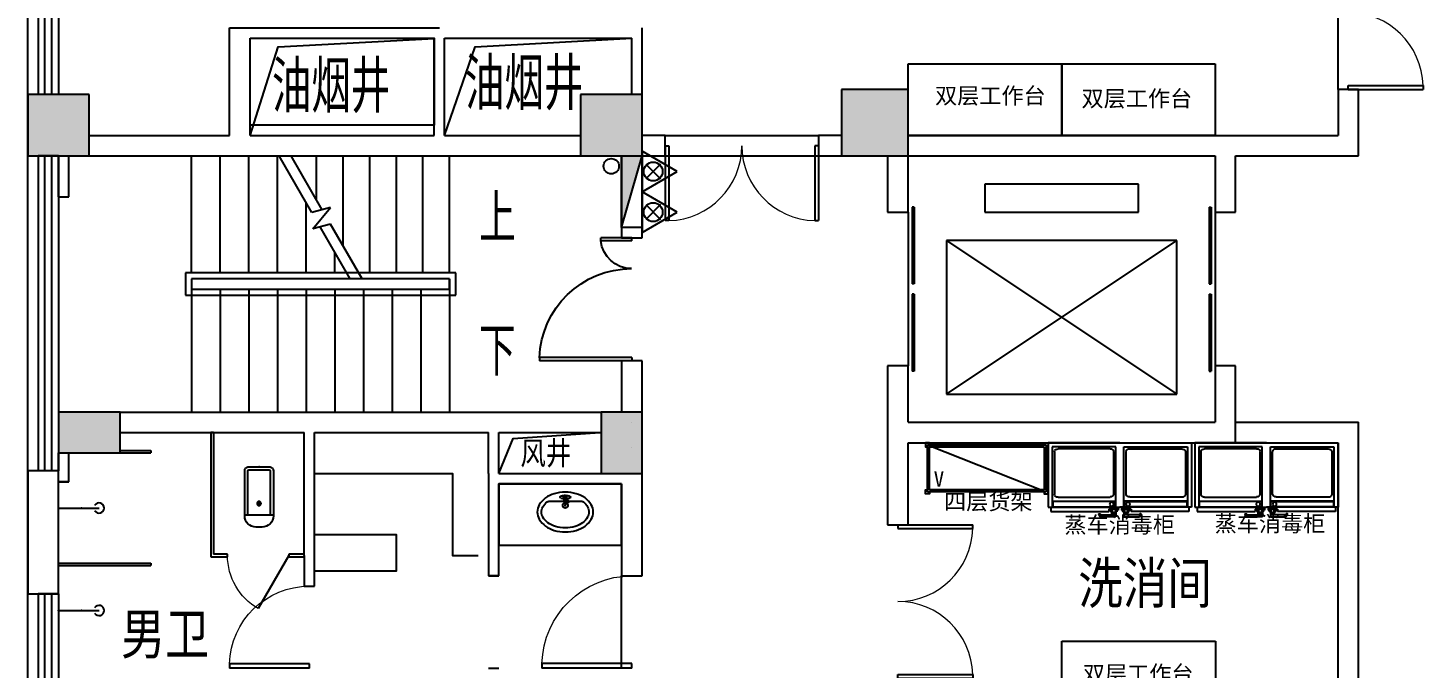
# Model space of a CAD drawing. Extents: x 1158414 to 1597620, y -840005 to -760676.
# Drawn here: x 1518013 to 1531644, y -819949 to -813699 of the extents above; entities that cross this region are included whole.
import ezdxf

# ---------------------------------------------------------------- set-up
doc = ezdxf.new("R2010")
doc.units = 0
doc.header["$LTSCALE"] = 1000
doc.linetypes.add('DASH', pattern=[0.35, 0.25, -0.1])
for name, color, linetype in [('COLUMN', 2, 'Continuous'), ('DIM_SYMB', 3, 'Continuous'), ('EQUIP_消火栓', 7, 'Continuous'), ('EQUIP_灭火器', 7, 'Continuous'), ('EVTR', 4, 'Continuous'), ('LATRINE', 6, 'Continuous'), ('LVTRY', 6, 'Continuous'), ('PUB_HATCH', 8, 'Continuous'), ('PUB_TEXT', 7, 'Continuous'), ('STAIR', 4, 'Continuous'), ('VPIPE-消防', 1, 'Continuous'), ('WALL', 6, 'Continuous'), ('WINDOW', 4, 'Continuous'), ('WS_厨房设备', 1, 'Continuous'), ('产品名称', 7, 'Continuous'), ('家具', 251, 'Continuous')]:
    doc.layers.add(name, color=color, linetype=linetype)
doc.styles.add('_TCH_DIM', font='TSSDENG', dxfattribs={"width": 0.8, "bigfont": 'TSSDCHN'})
doc.styles.get("Standard").update_dxf_attribs({"font": '', "width": 0.8})
doc.styles.add('WMF-宋体1', font='')
doc.styles.get('Standard').set_extended_font_data('SimSun')
doc.styles.get('WMF-宋体1').set_extended_font_data('SimSun')

# ---------------------------------------------------------------- blocks, each defined once
blk = doc.blocks.new('*U38')
at = {"linetype": 'Continuous'}
for p, q in [((0, 0), (0, 700)), ((0, 700), (1500, 700)), ((1500, 700), (1500, 0)), ((1500, 0), (0, 0))]:
    blk.add_line(p, q, dxfattribs=at)
blk = doc.blocks.new('$TwtSys$00000434')
for p, q in [((-0.5, 0.5), (-0.5, -0.5)), ((-0.5, -0.5), (0.5, 0.5)), ((0.5, 0.5), (-0.5, 0.5)), ((0.5, -0.5), (0.5, 0.5)), ((-0.5, -0.5), (0.5, -0.5))]:
    blk.add_line(p, q)
blk.add_solid([(0.5, -0.5), (0.5, 0.5), (-0.5, -0.5)])
blk = doc.blocks.new('$TwtSys$00000545')
for p, q in [((0, 344), (-198, 0)), ((198, 0), (0, 344)), ((-73, 36), (73, 182)), ((-73, 182), (73, 36)), ((-198, 0), (198, 0))]:
    blk.add_line(p, q)
blk.add_circle((0, 109), 91.8)
blk = doc.blocks.new('Custom_69')
for p, q in [((20, 20), (20, 480)), ((20, 480), (1180, 480)), ((1180, 480), (1180, 20)), ((1180, 20), (20, 20))]:
    blk.add_line(p, q)
at = {"color": 252, "linetype": 'Continuous', "ltscale": 3}
blk.add_line((20, 480), (1180, 20), dxfattribs=at)
at = {"color": 252}
for p, q in [((40, 40), (40, 460)), ((40, 40), (40, 460)), ((40, 460), (1160, 460)), ((1160, 460), (1160, 40)), ((1160, 40), (40, 40))]:
    blk.add_line(p, q, dxfattribs=at)
for points in [[(40, 480), (40, 500), (0, 500), (0, 460), (20, 460)], [(1160, 480), (1160, 500), (1200, 500), (1200, 460), (1180, 460)], [(40, 20), (40, 0), (0, 0), (0, 40), (20, 40)], [(1160, 20), (1160, 0), (1200, 0), (1200, 40), (1180, 40)]]:
    blk.add_lwpolyline(points, dxfattribs=at)
blk.add_text('V', height=150).set_placement((81, 72))
blk = doc.blocks.new('Custom_15')
at = {"color": 252}
for p, q in [((508, 723), (493, 698)), ((495, 695), (505, 695)), ((507, 696), (512, 703)), ((661, 724), (510, 724)), ((514, 704), (661, 704)), ((621, 704), (621, 677)), ((660, 692), (622, 692)), ((622, 692), (622, 689)), ((622, 689), (626, 684)), ((656, 684), (660, 689)), ((660, 689), (660, 692)), ((661, 704), (661, 724)), ((661, 674), (661, 704)), ((739, 724), (890, 724)), ((739, 704), (739, 724)), ((739, 674), (739, 704)), ((886, 704), (739, 704)), ((740, 689), (740, 692)), ((740, 692), (778, 692)), ((744, 684), (740, 689)), ((778, 689), (774, 684)), ((778, 692), (778, 689)), ((779, 704), (779, 677)), ((893, 696), (888, 703)), ((892, 723), (907, 698)), ((905, 695), (895, 695)), ((591, 650), (591, 670)), ((591, 650), (683, 650)), ((626, 658), (598, 658)), ((598, 658), (598, 650)), ((612, 678), (612, 663)), ((612, 678), (626, 677)), ((612, 663), (626, 663)), ((656, 680), (626, 680)), ((641, 630), (641, 650)), ((670, 673), (656, 674)), ((656, 663), (670, 663)), ((683, 658), (656, 658)), ((670, 663), (670, 673)), ((683, 630), (683, 658)), ((717, 630), (717, 658)), ((717, 658), (744, 658)), ((809, 650), (717, 650)), ((730, 673), (744, 674)), ((730, 663), (730, 673)), ((744, 663), (730, 663)), ((744, 680), (774, 680)), ((759, 630), (759, 650)), ((788, 678), (774, 677)), ((788, 663), (774, 663)), ((774, 658), (802, 658)), ((788, 678), (788, 663)), ((802, 658), (802, 650)), ((809, 650), (809, 670))]:
    blk.add_line(p, q, dxfattribs=at)
at = {"linetype": 'Continuous'}
for p, q in [((0, 0), (0, 630)), ((0, 630), (700, 630)), ((1400, 630), (700, 630)), ((1400, 0), (1400, 630)), ((700, 0), (0, 0)), ((700, 0), (1400, 0))]:
    blk.add_line(p, q, dxfattribs=at)
for p, q in [((25, 670), (591, 670)), ((25, 630), (25, 670)), ((25, 670), (300, 670)), ((1375, 670), (809, 670)), ((1375, 670), (1100, 670)), ((1375, 630), (1375, 670))]:
    blk.add_line(p, q)
at = {"color": 252, "linetype": 'Continuous'}
for p, q in [((40, 570), (40, 630)), ((40, 40), (40, 570)), ((40, 570), (660, 570)), ((45, 575), (45, 625)), ((45, 625), (655, 625)), ((655, 575), (45, 575)), ((655, 625), (655, 575)), ((660, 630), (660, 570)), ((660, 570), (660, 40)), ((740, 630), (740, 570)), ((740, 570), (740, 40)), ((1360, 570), (740, 570)), ((745, 625), (745, 575)), ((1355, 625), (745, 625)), ((745, 575), (1355, 575)), ((1355, 575), (1355, 625)), ((1360, 570), (1360, 630)), ((1360, 40), (1360, 570)), ((60, 84), (60, 506)), ((96, 530), (604, 530)), ((640, 506), (640, 84)), ((760, 506), (760, 84)), ((1304, 530), (796, 530)), ((1340, 84), (1340, 506)), ((660, 40), (40, 40)), ((604, 60), (96, 60)), ((640, 84), (640, 84)), ((740, 40), (1360, 40)), ((760, 84), (760, 84)), ((796, 60), (1304, 60))]:
    blk.add_line(p, q, dxfattribs=at)
at = {"color": 252}
for points in [[(626, 684), (626, 658)], [(656, 658), (656, 684)], [(744, 658), (744, 684)], [(774, 684), (774, 658)]]:
    blk.add_lwpolyline(points, dxfattribs=at)
at = {"color": 252, "linetype": 'Continuous'}
for centre in [(620, 600), (780, 600)]:
    blk.add_circle(centre, 20, dxfattribs=at)
at = {"color": 252}
for centre, radius, start, end in [((495, 697), 2, 148.483, 270), ((505, 697), 2, 270, 324.0966), ((510, 722), 2, 90, 148.483), ((514, 702), 2, 90, 144.0966), ((886, 702), 2, 35.9034, 90), ((890, 722), 2, 31.517, 90), ((895, 697), 2, 215.9034, 270), ((905, 697), 2, 270, 31.517), ((92, 498), 32.6, 82.0836, 165.2965), ((604, 491), 38.6, 22.2016, 90.4183), ((796, 491), 38.6, 89.5817, 157.7984), ((1308, 498), 32.6, 14.7035, 97.9164), ((95, 98), 38.1, 201.729, 270.8909), ((606, 96), 36.5, 267.3243, 340.0558), ((794, 96), 36.5, 199.9442, 272.6757), ((1305, 98), 38.1, 269.1091, 338.271)]:
    blk.add_arc(centre, radius, start, end, dxfattribs=at)
blk = doc.blocks.new('$DorLib2D$00000002')
for p, q in [((-0.5, 0), (-0.5, 0.4875)), ((-0.475, 0.4875), (-0.5, 0.4875)), ((-0.475, 0), (-0.475, 0.4875)), ((0.475, 0), (0.475, 0.4875)), ((0.475, 0.4875), (0.5, 0.4875)), ((0.5, 0), (0.5, 0.4875)), ((-0.5, 0), (-0.475, 0)), ((0.5, 0), (0.475, 0))]:
    blk.add_line(p, q)
at = {"lineweight": 13}
for centre, start, end in [((-0.4875, 0), 0, 88.53072), ((0.4875, 0), 91.46928, 180)]:
    blk.add_arc(centre, 0.4875, start, end, dxfattribs=at)
blk = doc.blocks.new('$DorLib2D$00000225')
at = {"color": 0}
for p, q in [((0.475, -0.001), (0.475, 0.752)), ((0.475, 0.752), (0.5, 0.752)), ((0.5, -0.001), (0.5, 0.752)), ((-0.5, 0), (-0.5, 0.252)), ((-0.475, 0.252), (-0.5, 0.252)), ((-0.475, 0), (-0.475, 0.252)), ((-0.475, 0), (-0.5, 0)), ((0.475, -0.001), (0.5, -0.001))]:
    blk.add_line(p, q, dxfattribs=at)
for centre, radius, start, end in [((0.505, -0.002), 0.755, 92.2493, 179.7238), ((-0.501, 0.003), 0.251, 359.7899, 84.0974)]:
    blk.add_arc(centre, radius, start, end, dxfattribs=at)
blk = doc.blocks.new('$DORLIB2D$00000127')
at = {"color": 0}
for points in [[(-0.5333, 0.7949), (-0.5333, 0.6904)], [(-0.0333, 0.7949), (-0.5333, 0.7949)], [(-0.0333, 0.7949), (-0.0333, 0.6904)], [(0.5333, 0.7949), (0.0333, 0.7949)], [(0.0333, 0.7949), (0.0333, 0.6904)], [(0.5333, 0.7949), (0.5333, 0.6904)], [(-0.0333, 0.6904), (-0.5333, 0.6904)], [(0.5333, 0.6904), (0.0333, 0.6904)], [(0.5, 0.5), (-0.5, 0.5)]]:
    blk.add_lwpolyline(points, dxfattribs=at)
blk = doc.blocks.new('$lvtry$00000200')
at = {"color": 0}
for p, q in [((-110, -40, 0), (-110, -470, 0)), ((100, -30, 0), (-100, -30, 0)), ((110, -470, 0), (110, -40, 0))]:
    blk.add_line(p, q, dxfattribs=at)
at = {"color": 0, "elevation": 0}
blk.add_lwpolyline([(100, 0), (-100, 0, 0.414214), (-140, -40), (-140, -480, 0.414214), (-30, -590), (30, -590, 0.414214), (140, -480), (140, -40, 0.414214)], format="xyb", close=True, dxfattribs=at)
blk.add_lwpolyline([(140, -470), (-140, -470)], dxfattribs=at)
at = {"color": 0}
blk.add_circle((0, -359, 0), 20, dxfattribs=at)
for centre, start, end in [((-100, -40, 0), 90, 180), ((100, -40, 0), 0, 90)]:
    blk.add_arc(centre, 10, start, end, dxfattribs=at)
for p in [(0, 0), (0, -359, 0)]:
    blk.add_point(p, dxfattribs=at)
blk = doc.blocks.new('$TCHSYS$APDOOR2D')
blk.add_line((0.5, 0), (0, 0.866))
at = {"lineweight": 13}
blk.add_arc((0.5, 0), 1, 120, 180, dxfattribs=at)
blk = doc.blocks.new('$DorLib2D$00000001')
for p, q in [((0.45, 0.975), (0.5, 0.975)), ((0.45, 0), (0.45, 0.975)), ((0.5, 0), (0.5, 0.975)), ((0.5, 0), (0.45, 0))]:
    blk.add_line(p, q)
at = {"lineweight": 13}
blk.add_arc((0.475, 0), 0.975, 91.4693, 180, dxfattribs=at)
blk = doc.blocks.new('$TCHSYS$WIN2D')
for p, q in [((-0.5, 0.5), (0.5, 0.5)), ((-0.5, 0.5), (-0.5, -0.5)), ((0.5, 0.5), (0.5, -0.5)), ((0.5, 0.1667), (-0.5, 0.1667)), ((0.5, -0.1667), (-0.5, -0.1667)), ((-0.5, -0.5), (0.5, -0.5))]:
    blk.add_line(p, q)
blk = doc.blocks.new('$lvtry$00000168')
at = {"color": 0}
blk.add_line((0, 0), (0, -395), dxfattribs=at)
blk.add_arc((0, -395), 50, 121.0332, 58.9668, dxfattribs=at)
for p in [(0, 0), (0, -223)]:
    blk.add_point(p, dxfattribs=at)
blk = doc.blocks.new('$lvtry$00000195')
at = {"color": 0}
for p, q in [((-165, -91), (-34, -91)), ((-17, -58), (-17, -48)), ((-16, -91), (-11, -91)), ((11, -91), (165, -91)), ((17, -58), (17, -48))]:
    blk.add_line(p, q, dxfattribs=at)
blk.add_lwpolyline([(273, -195, -0.132138), (254, -266, -0.106661), (193, -332, -0.083339), (108, -374, -0.072039), (0, -389, -0.072039), (-108, -374, -0.083339), (-193, -332, -0.106661), (-254, -266, -0.132138), (-273, -195, -0.132138), (-254, -124, -0.106661), (-193, -57, -0.083339), (-108, -16, -0.072039), (0, 0, -0.072039), (108, -16, -0.083339), (193, -57, -0.106661), (254, -124, -0.132138)], format="xyb", close=True, dxfattribs=at)
blk.add_circle((0, -58), 16.7, dxfattribs=at)
for centre, radius, start, end in [((-68, -231), 174, 128.9257, 149.8906), ((-165, -111), 20, 90, 128.9257), ((-40, -49), 10.1, 106.6096, 258.1648), ((-64, 218), 259, 274.7069, 282.3732), ((-75, -228), 173, 71.36, 79.1873), ((-29, -95), 6.77, 155.344, 308.3224), ((-171, 3), 166, 324.8411, 338.1337), ((-171, 3), 170, 324.8411, 331.3523), ((-29, -95), 3.37, 155.344, 308.3224), ((100, -210), 170, 132.3141, 138.8253), ((100, -210), 166, 125.5327, 138.8253), ((0, -131), 25, 112.516, 67.484), ((-12, -74), 10.6, 201.8924, 261.774), ((0, -48), 16.7, 0, 180), ((-381, -131), 372, 2.3982, 6.7627), ((0, -111), 9.9, 201.7837, 338.2163), ((64, 218), 259, 257.6268, 265.2931), ((381, -131), 372, 170.1008, 177.6018), ((75, -228), 173, 100.8127, 110.4191), ((40, -49), 10.1, 281.8352, 73.3904), ((165, -111), 20, 51.0743, 90), ((165, -111), 20, 51.0743, 90), ((68, -231), 174, 30.1094, 51.0743), ((-131, -195), 101, 149.8906, 180), ((-131, -195), 101, 180, 210.1094), ((-68, -158), 174, 210.1094, 234.4623), ((68, -158), 174, 305.5377, 329.8906), ((131, -195), 101, 0, 30.1094), ((131, -195), 101, 329.8906, 0), ((-27, -100), 245, 234.4623, 253.5183), ((0, -9), 340, 253.5183, 270), ((0, -9), 340, 270, 286.4817), ((27, -100), 245, 286.4817, 305.5377)]:
    blk.add_arc(centre, radius, start, end, dxfattribs=at)
for p in [(0, -58), (0, -131)]:
    blk.add_point(p, dxfattribs=at)

msp = doc.modelspace()

# ---------------------------------------------------------------- hatches: boundary and pattern name
at = {"layer": 'PUB_HATCH'}
for points in [[(1526612.9, -814949), (1526612.9, -814299), (1525962.9, -814299), (1525962.9, -814949)], [(1518612.8, -814949), (1518612.8, -814349), (1518012.8, -814349), (1518012.8, -814949)], [(1524012.8, -814949), (1524012.8, -814349), (1523412.8, -814349), (1523412.8, -814949)], [(1518912.9, -817849), (1518912.9, -817449), (1518312.9, -817449), (1518312.9, -817849)], [(1524012.9, -818049), (1524012.9, -817449), (1523612.9, -817449), (1523612.9, -818049)]]:
    msp.add_hatch(color=256, dxfattribs=at).paths.add_polyline_path(points)

# ---------------------------------------------------------------- linework, layer by layer
msp.add_line((1518412.8, -818129.2), (1518312.8, -818129.2))
for points in [[(1518012.8, -822299), (1518012.8, -798349)], [(1520182.8, -814749), (1520458, -813883.2), (1521982.8, -813801.3)], [(1522082.8, -814749), (1522382.7, -813883.2), (1523912.8, -813799)], [(1522612.8, -818049), (1522753, -817708.5), (1523600.5, -817649)]]:
    msp.add_lwpolyline(points)
msp.add_lwpolyline([(1520182.8, -813799), (1521982.8, -813799), (1521982.8, -814649), (1520182.8, -814649)], close=True)
at = {"layer": 'COLUMN'}
for p, q in [((1526612.9, -814299), (1525962.9, -814299)), ((1525962.9, -814299), (1525962.9, -814949)), ((1526612.9, -814949), (1526612.9, -814299)), ((1518612.8, -814349), (1518012.8, -814349)), ((1518012.8, -814349), (1518012.8, -814949)), ((1518612.8, -814949), (1518612.8, -814349)), ((1524012.8, -814349), (1523412.8, -814349)), ((1523412.8, -814349), (1523412.8, -814949)), ((1524012.8, -814949), (1524012.8, -814349)), ((1518012.8, -814949), (1518612.8, -814949)), ((1523412.8, -814949), (1524012.8, -814949)), ((1525962.9, -814949), (1526612.9, -814949)), ((1518912.9, -817449), (1518312.9, -817449)), ((1518312.9, -817449), (1518312.9, -817849)), ((1518912.9, -817849), (1518912.9, -817449)), ((1524012.9, -817449), (1523612.9, -817449)), ((1523612.9, -817449), (1523612.9, -818049)), ((1524012.9, -818049), (1524012.9, -817449)), ((1518312.9, -817849), (1518912.9, -817849)), ((1518312.8, -818024), (1518012.8, -818024)), ((1518012.8, -818024), (1518012.8, -819224)), ((1518312.8, -819224), (1518312.8, -818024)), ((1523612.9, -818049), (1524012.9, -818049)), ((1518012.8, -819224), (1518312.8, -819224))]:
    msp.add_line(p, q, dxfattribs=at)
at = {"layer": 'DIM_SYMB'}
for points in [[(1522272.8, -816849, 0, 0, 0), (1518787.8, -816849, 0, 0, 0), (1518787.8, -815549, 0, 0, 0), (1520312.8, -815549, 112, 0, 0), (1520732.8, -815549, 0, 0, 0)], [(1522272.8, -815549, 0, 0, 0), (1521432.8, -815549, 112, 0, 0), (1521012.8, -815549, 0, 0, 0)]]:
    msp.add_lwpolyline(points, format="xyseb", dxfattribs=at)
at = {"layer": 'EVTR'}
for p, q in [((1527362.8, -815224), (1527362.8, -815499)), ((1528862.8, -815224), (1527362.8, -815224)), ((1528862.8, -815499), (1528862.8, -815224)), ((1527362.8, -815499), (1528862.8, -815499)), ((1526987.8, -815774), (1526987.8, -817274)), ((1529237.8, -815774), (1526987.8, -815774)), ((1526987.8, -815774), (1529237.8, -817274)), ((1526987.8, -817274), (1529237.8, -815774)), ((1529237.8, -817274), (1529237.8, -815774)), ((1526987.8, -817274), (1529237.8, -817274))]:
    msp.add_line(p, q, dxfattribs=at)
at = {"layer": 'LATRINE'}
for p, q in [((1519800.3, -817649), (1519800.3, -818861.5)), ((1519825.3, -817649), (1519800.3, -817649)), ((1519825.3, -817649), (1519825.3, -818836.5)), ((1518912.9, -817824), (1519212.8, -817824)), ((1518912.9, -817849), (1519212.8, -817849)), ((1519212.8, -817824), (1519212.8, -817849)), ((1518312.8, -818924), (1519212.8, -818924)), ((1518312.8, -818949), (1519212.8, -818949)), ((1519212.8, -818924), (1519212.8, -818949)), ((1519800.3, -818861.5), (1519962.8, -818861.5)), ((1519962.8, -818836.5), (1519825.3, -818836.5)), ((1519962.8, -818861.5), (1519962.8, -818836.5)), ((1520712.8, -818836.5), (1520562.8, -818836.5)), ((1520562.8, -818836.5), (1520562.8, -818861.5)), ((1520562.8, -818861.5), (1520712.8, -818861.5))]:
    msp.add_line(p, q, dxfattribs=at)
at = {"layer": 'LVTRY'}
msp.add_lwpolyline([(1523812.8, -818149), (1522612.8, -818149), (1522612.8, -818749), (1523812.8, -818749)], close=True, dxfattribs=at)
at = {"layer": 'STAIR'}
for p, q in [((1519612.8, -816089), (1519612.8, -814949)), ((1519892.8, -816089), (1519892.8, -814949)), ((1520172.8, -816089), (1520172.8, -814949)), ((1520452.8, -816089), (1520452.8, -814949)), ((1520787.9, -815501.9), (1520468.7, -814949)), ((1520887.9, -815475.1), (1520584.2, -814949)), ((1520832.8, -815379.7), (1520832.8, -814949)), ((1521092.8, -815830), (1521092.8, -814949)), ((1521352.8, -816089), (1521352.8, -814949)), ((1521612.8, -816089), (1521612.8, -814949)), ((1521872.8, -816089), (1521872.8, -814949)), ((1522132.8, -816089), (1522132.8, -814949)), ((1520732.8, -816089), (1520732.8, -815406.5)), ((1520968.3, -815453.5), (1520787.9, -815501.9)), ((1520795.4, -815659.6), (1520968.3, -815453.5)), ((1520967.7, -815613.4), (1520795.4, -815659.6)), ((1521161.5, -816149), (1520867.7, -815640.2)), ((1521277, -816149), (1520967.7, -815613.4)), ((1521012.8, -816089), (1521012.8, -815891.5)), ((1522192.8, -816089), (1519552.8, -816089)), ((1519552.8, -816089), (1519552.8, -816309)), ((1522192.8, -816309), (1522192.8, -816089)), ((1521161.5, -816149), (1519612.8, -816149)), ((1522132.8, -816149), (1519612.8, -816149)), ((1519612.8, -816149), (1519612.8, -816249)), ((1522132.8, -816149), (1521277, -816149)), ((1522132.8, -816149), (1522132.8, -816249)), ((1522132.8, -816249), (1522132.8, -816149)), ((1519552.8, -816309), (1522192.8, -816309)), ((1519612.8, -816249), (1522132.8, -816249)), ((1519612.8, -816249), (1519612.8, -817449)), ((1519612.8, -816249), (1522132.8, -816249)), ((1519892.8, -816249), (1519892.8, -817449)), ((1520172.8, -816249), (1520172.8, -817449)), ((1520452.8, -816249), (1520452.8, -817449)), ((1520732.8, -816249), (1520732.8, -817449)), ((1521012.8, -816249), (1521012.8, -817449)), ((1521292.8, -816249), (1521292.8, -817449)), ((1521572.8, -816249), (1521572.8, -817449)), ((1521852.8, -816249), (1521852.8, -817449)), ((1522132.8, -816249), (1522132.8, -817449)), ((1519612.8, -817449), (1522132.8, -817449))]:
    msp.add_line(p, q, dxfattribs=at)
at = {"layer": 'VPIPE-消防', "linetype": 'Continuous'}
msp.add_circle((1523712.8, -815049), 75, dxfattribs=at)
at = {"layer": 'WALL'}
for p, q in [((1519982.8, -813699), (1522032.8, -813699)), ((1519982.8, -814749), (1519982.8, -813699)), ((1524012.8, -814349), (1524012.8, -813699)), ((1520182.8, -813799), (1521982.8, -813799)), ((1520182.8, -814749), (1520182.8, -813799)), ((1521982.8, -814749), (1521982.8, -813799)), ((1522082.8, -814749), (1522082.8, -813799)), ((1522082.8, -813799), (1523912.8, -813799)), ((1523912.8, -814349), (1523912.8, -813799)), ((1531012.8, -814299), (1530812.8, -814299)), ((1530812.8, -814299), (1530812.8, -814749)), ((1531012.8, -814949), (1531012.8, -814299)), ((1518612.8, -814749), (1519982.8, -814749)), ((1520182.8, -814749), (1521982.8, -814749)), ((1522082.8, -814749), (1523412.8, -814749)), ((1524237.8, -814749), (1524012.8, -814749)), ((1524237.8, -814949), (1524237.8, -814749)), ((1525962.9, -814749), (1525737.8, -814749)), ((1525737.8, -814749), (1525737.8, -814949)), ((1526612.9, -814749), (1529712.8, -814749)), ((1529712.8, -814749), (1530812.8, -814749)), ((1518312.9, -815349.2), (1518312.9, -814949)), ((1518412.9, -815349.2), (1518412.9, -814949)), ((1518612.8, -814949), (1520082.8, -814949)), ((1520082.8, -814949), (1522032.8, -814949)), ((1522032.8, -814949), (1523412.8, -814949)), ((1523812.8, -814949), (1523812.8, -815748.2)), ((1524012.8, -814949), (1524237.8, -814949)), ((1524012.8, -815748.2), (1524012.8, -814949)), ((1525737.8, -814949), (1525962.9, -814949)), ((1526412.8, -814949), (1526412.8, -815499)), ((1526612.8, -815499), (1526612.8, -814949)), ((1526612.9, -814949), (1529612.8, -814949)), ((1529612.8, -814949), (1529612.8, -815499)), ((1529812.8, -815499), (1529812.8, -814949)), ((1529812.8, -814949), (1531012.8, -814949)), ((1518312.9, -815349.2), (1518412.9, -815349.2)), ((1526412.8, -815499), (1526612.8, -815499)), ((1529612.8, -815499), (1529812.8, -815499)), ((1523812.8, -815748.2), (1524012.8, -815748.2)), ((1524012.8, -816948.2), (1523812.8, -816948.2)), ((1523812.8, -816948.2), (1523812.8, -817449)), ((1524012.8, -817449), (1524012.8, -816948.2)), ((1526612.8, -816999), (1526412.8, -816999)), ((1526412.8, -816999), (1526412.8, -817649)), ((1526612.8, -817549), (1526612.8, -816999)), ((1529812.8, -816999), (1529612.8, -816999)), ((1529612.8, -816999), (1529612.8, -817549)), ((1529812.8, -817749), (1529812.8, -816999)), ((1518912.9, -817449), (1520712.8, -817449)), ((1520712.8, -817449), (1522512.8, -817449)), ((1522512.8, -817449), (1523612.9, -817449)), ((1523912.8, -817549), (1523912.8, -817549)), ((1526612.8, -817549), (1529612.8, -817549)), ((1529812.8, -817549), (1531012.8, -817549)), ((1531012.8, -820376.2), (1531012.8, -817549)), ((1518912.9, -817649), (1520712.8, -817649)), ((1520712.8, -818849), (1520712.8, -817649)), ((1520812.8, -818849), (1520812.8, -817649)), ((1520812.8, -817649), (1522512.8, -817649)), ((1522512.8, -818049), (1522512.8, -817649)), ((1522612.8, -817649), (1523612.9, -817649)), ((1522612.8, -818049), (1522612.8, -817649)), ((1526412.8, -817649), (1526412.8, -818549)), ((1518312.9, -818129.2), (1518312.9, -817849)), ((1518412.9, -818129.2), (1518412.9, -817849)), ((1523912.8, -817799), (1523912.8, -817799)), ((1526612.8, -818549), (1526612.8, -817749)), ((1526612.8, -817749), (1529812.8, -817749)), ((1529712.8, -817749), (1530812.8, -817749)), ((1530812.8, -820376.2), (1530812.8, -817749)), ((1518312.9, -818129.2), (1518412.9, -818129.2)), ((1522512.8, -818049), (1522512.8, -819049)), ((1522612.8, -818049), (1523612.9, -818049)), ((1523912.8, -818049), (1523912.8, -818049)), ((1524012.8, -819049), (1524012.8, -818049)), ((1522612.8, -819049), (1522612.8, -818149)), ((1522612.8, -818149), (1523812.8, -818149)), ((1523812.8, -818149), (1523812.8, -819049)), ((1526412.8, -818549), (1526612.8, -818549)), ((1520712.8, -818849), (1520712.8, -819149)), ((1520812.8, -819149), (1520812.8, -818849)), ((1522512.8, -819049), (1522612.8, -819049)), ((1523812.8, -819049), (1524012.8, -819049)), ((1520712.8, -819149), (1520812.8, -819149))]:
    msp.add_line(p, q, dxfattribs=at)
at = {"layer": 'WINDOW'}
for p, q in [((1530812.8, -814299), (1530812.8, -812799)), ((1524237.8, -814749), (1525737.8, -814749)), ((1523812.8, -819949), (1523812.8, -819049))]:
    msp.add_line(p, q, dxfattribs=at)
at = {"layer": 'WINDOW', "linetype": 'DASH'}
for p, q in [((1522612.8, -819049), (1522512.8, -819049)), ((1522512.8, -819949), (1522612.8, -819949))]:
    msp.add_line(p, q, dxfattribs=at)
at = {"layer": 'WINDOW'}
msp.add_lwpolyline([(1524012.8, -814949), (1525962.9, -814949)], dxfattribs=at)
at = {"layer": '家具'}
for points in [[(1520812.8, -818049), (1522162.8, -818049), (1522162.8, -818849), (1522412.8, -818849)], [(1520812.8, -818999), (1521612.8, -818999), (1521612.8, -818649), (1520812.8, -818649)]]:
    msp.add_lwpolyline(points, dxfattribs=at)

# ---------------------------------------------------------------- block references
at = {"layer": 'EQUIP_消火栓', "color": 8, "xscale": -700, "yscale": 200, "zscale": 700, "rotation": 270}
msp.add_blockref('$TwtSys$00000434', (1523912.8, -815299), dxfattribs=at)
at = {"layer": 'EQUIP_灭火器', "rotation": 270}
for p in [(1524012.8, -815100.6), (1524012.8, -815497.4)]:
    msp.add_blockref('$TwtSys$00000545', p, dxfattribs=at)
at = {"layer": 'LATRINE', "xscale": -600, "yscale": 600, "zscale": 25, "rotation": 180.0000000014674}
msp.add_blockref('$TCHSYS$APDOOR2D', (1520262.8, -818849), dxfattribs=at)
at = {"layer": 'LVTRY', "yscale": -1}
for name, p, rotation in [('$lvtry$00000200', (1520270.8, -817982.9, 0), 180.0000000014674), ('$lvtry$00000195', (1523262.8, -818230.6), 180)]:
    msp.add_blockref(name, p, dxfattribs=dict(at, rotation=rotation))
at = {"layer": 'LVTRY', "rotation": 90.00000000000001}
for p in [(1518312.8, -818386.5), (1518312.8, -819386.5)]:
    msp.add_blockref('$lvtry$00000168', p, dxfattribs=at)
at = {"layer": 'WINDOW'}
for name, p, xscale, yscale, zscale, rotation in [('$TCHSYS$WIN2D', (1518212.8, -812799), -3100, -200, -3100, 90), ('$DorLib2D$00000002', (1530912.8, -813549), -1500, -1500, -1500, 90), ('$TCHSYS$WIN2D', (1518212.8, -816486.5), -3075, -200, -3075, 90.00000000000335), ('$DORLIB2D$00000127', (1526512.8, -816249), 1500, -200, 1500, 90), ('$DORLIB2D$00000127', (1529712.8, -816249), 1500, 200, 1500, 90), ('$DorLib2D$00000225', (1523912.8, -816348.2), -1200, 1200, -1200, 90), ('$DorLib2D$00000001', (1523912.8, -819499), -900, 900, -900, 90), ('$TCHSYS$WIN2D', (1518212.8, -820761.5), -3075, -200, -3075, 90), ('$DorLib2D$00000001', (1520762.8, -819549), -800, 800, -800, 90)]:
    msp.add_blockref(name, p, dxfattribs=dict(at, xscale=xscale, yscale=yscale, zscale=zscale, rotation=rotation))
at = {"layer": 'WINDOW', "xscale": -1500, "yscale": -1500, "zscale": -1500}
msp.add_blockref('$DorLib2D$00000002', (1524987.8, -814849), dxfattribs=at)
at = {"layer": 'WINDOW', "linetype": 'DASH', "xscale": -1500, "yscale": -1500, "zscale": -1500, "rotation": 90}
msp.add_blockref('$DorLib2D$00000002', (1526512.8, -819299), dxfattribs=at)
at = {"layer": 'WS_厨房设备'}
for name, p in [('*U38', (1526612.9, -814749)), ('*U38', (1528112.9, -814749)), ('Custom_69', (1526781.6, -818249)), ('*U38', (1528115.9, -820386.6))]:
    msp.add_blockref(name, p, dxfattribs=at)
at = {"layer": 'WS_厨房设备', "xscale": -1, "rotation": 180}
for p in [(1527981.6, -817749), (1529412.8, -817749)]:
    msp.add_blockref('Custom_15', p, dxfattribs=at)

# ---------------------------------------------------------------- texts
at = {"layer": 'PUB_TEXT', "style": '_TCH_DIM', "width": 0.8}
for s, height, p in [('油烟井', 506.38, (1520397.2, -814526.3)), ('油烟井', 506.38, (1522283.6, -814499.3)), ('上', 472.6, (1522419.8, -815794)), ('下', 472.6, (1522419.8, -817094))]:
    msp.add_text(s, height=height, dxfattribs=at).set_placement(p)
at = {"layer": 'PUB_TEXT', "linetype": 'DASH', "width": 0.8}
msp.add_text('风井', height=227.85, dxfattribs=at).set_placement((1522824.2, -817963.7))
at = {"layer": 'PUB_TEXT', "width": 0.8}
for s, height, p in [('洗消间', 398.73, (1528275.6, -819318.8)), ('男卫', 394.94, (1518923.1, -819813.5))]:
    msp.add_text(s, height=height, dxfattribs=at).set_placement(p)
at = {"layer": '产品名称', "color": 7, "lineweight": 0, "style": 'WMF-宋体1'}
for s, p in [('双层工作台', (1526876, -814439.6)), ('双层工作台', (1528307.5, -814467.9)), ('四层货架', (1526963.9, -818402.5)), ('蒸车消毒柜', (1528139.7, -818628.9)), ('蒸车消毒柜', (1529607.9, -818617)), ('双层工作台', (1528319.7, -820083.1))]:
    msp.add_text(s, height=158.49, dxfattribs=at).set_placement(p)

doc.saveas('drawing.dxf')
